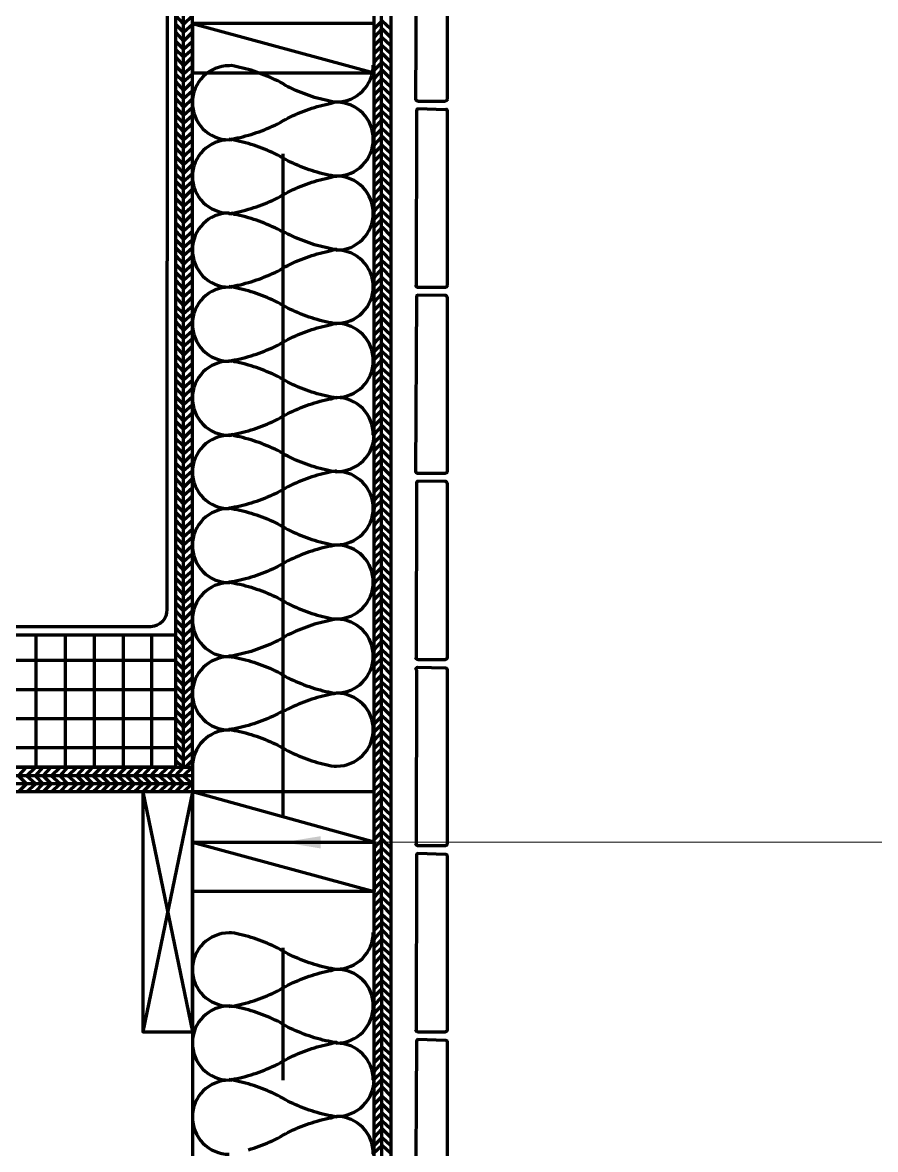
# Model space of a CAD drawing. Extents: x 3 to 185, y 0 to 385.
# Drawn here: x 80.25 to 106.03, y 243.85 to 277.92 of the extents above; entities that cross this region are included whole.
import ezdxf

# ---------------------------------------------------------------- set-up
doc = ezdxf.new("R2010")
doc.units = 0
doc.header["$MEASUREMENT"] = 0
for name, color, linetype, lineweight in [('Dt-Iden', 3, 'Continuous', 20), ('Dt-Line 1', 9, 'Continuous', 0), ('Dt-Line 3', 7, 'Continuous', 15), ('Dt-Text', 121, 'Continuous', 20)]:
    doc.layers.add(name, color=color, linetype=linetype, lineweight=lineweight)
doc.styles.get("Standard").update_dxf_attribs({"font": 'Arial.ttf'})
doc.dimstyles.new('1 Inch', dxfattribs={"dimtxt": 1.09375, "dimasz": 1.125, "dimexe": 1.125, "dimexo": 0.5625, "dimgap": 0.84375, "dimtad": 1, "dimdec": 4, "dimzin": 3, "dimdsep": 46, "dimlunit": 4, "dimtxsty": 'Standard', "dimblk": 'ARCHTICK', "dimcen": 0.5625, "dimdle": 1.125, "dimclrd": 253, "dimclre": 253, "dimclrt": 256, "dimadec": 0, "dimazin": 0, "dimtfac": 0.6, "dimtdec": 4, "dimtix": 1, "dimtmove": 2, "dimatfit": 0, "dimfxl": 1, "dimfrac": 1, "dimtolj": 1, "dimtzin": 0, "dimlwd": 9, "dimlwe": 9, "dimarcsym": 0})

# ---------------------------------------------------------------- blocks, each defined once
blk = doc.blocks.new('_ArchTick')
at = {"color": 0, "linetype": 'ByBlock', "const_width": 0.15}
blk.add_lwpolyline([(-0.5, -0.5), (0.5, 0.5)], dxfattribs=at)

msp = doc.modelspace()

# ---------------------------------------------------------------- linework, layer by layer
at = {"layer": 'Dt-Iden', "linetype": 'Continuous', "lineweight": 211}
for p, q in [((88.135, 253.94667), (88.135, 273.94667)), ((88.135, 245.94667), (88.135, 249.94667))]:
    msp.add_line(p, q, dxfattribs=at)
at = {"layer": 'Dt-Line 1', "linetype": 'Continuous', "lineweight": 158}
for p, q in [((80.66833, 255.41336), (80.66833, 259.41336)), ((81.54833, 255.41336), (81.54833, 259.41336)), ((82.42833, 255.41336), (82.42833, 259.41336)), ((83.30833, 255.41336), (83.30833, 259.41336)), ((84.16167, 255.41336), (84.16167, 259.41336)), ((24.855, 258.64), (84.88167, 258.64)), ((24.855, 257.76), (84.88167, 257.76)), ((24.855, 256.88), (84.88167, 256.88)), ((24.855, 256), (84.88167, 256)), ((84.88167, 255.62667), (85.095, 255.41336)), ((85.38833, 255.62667), (85.175, 255.41336)), ((85.38833, 254.90667), (85.12167, 254.66667))]:
    msp.add_line(p, q, dxfattribs=at)
for points in [[(91.12167, 179.14667), (91.095, 323.14667), (90.855, 323.41336), (91.095, 323.65333)], [(84.88167, 254.66667), (85.12167, 254.90667), (84.88167, 255.14667), (85.12167, 255.41336), (85.12167, 323.14667), (84.88167, 323.38669), (103.38833, 323.41336), (103.38833, 323.36002)], [(84.88167, 278.13333), (85.12167, 277.86667), (85.38833, 278.13333)], [(84.88167, 277.86667), (85.12167, 277.62667), (85.38833, 277.86667)], [(90.88167, 277.73333), (91.12167, 277.97333), (91.38833, 277.73333)], [(90.88167, 277.46667), (91.12167, 277.73333), (91.38833, 277.46667)], [(84.88167, 277.62667), (85.12167, 277.36002), (85.38833, 277.62667)], [(84.88167, 277.36002), (85.12167, 277.12), (85.38833, 277.36002)], [(90.88167, 277.22667), (91.12167, 277.46667), (91.38833, 277.22667)], [(84.88167, 277.12), (85.12167, 276.88), (85.38833, 277.12)], [(90.88167, 276.98667), (91.12167, 277.22667), (91.38833, 276.98667)], [(90.88167, 276.72002), (91.12167, 276.98667), (91.38833, 276.72002)], [(84.88167, 276.88), (85.12167, 276.61333), (85.38833, 276.88)], [(90.88167, 276.48), (91.12167, 276.72002), (91.38833, 276.48)], [(84.88167, 276.61333), (85.12167, 276.37333), (85.38833, 276.61333)], [(84.88167, 276.37333), (85.12167, 276.13333), (85.38833, 276.37333)], [(90.88167, 276.21333), (91.12167, 276.48), (91.38833, 276.21333)], [(84.88167, 276.13333), (85.12167, 275.86667), (85.38833, 276.13333)], [(90.88167, 275.97333), (91.12167, 276.21333), (91.38833, 275.97333)], [(90.88167, 275.73333), (91.12167, 275.97333), (91.38833, 275.73333)], [(84.88167, 275.86667), (85.12167, 275.62667), (85.38833, 275.86667)], [(84.88167, 275.62667), (85.12167, 275.36002), (85.38833, 275.62667)], [(90.88167, 275.46667), (91.12167, 275.73333), (91.38833, 275.46667)], [(84.88167, 275.36002), (85.12167, 275.12), (85.38833, 275.36002)], [(90.88167, 275.22667), (91.12167, 275.46667), (91.38833, 275.22667)], [(84.88167, 275.12), (85.12167, 274.88), (85.38833, 275.12)], [(90.88167, 274.98667), (91.12167, 275.22667), (91.38833, 274.98667)], [(90.88167, 274.72002), (91.12167, 274.98667), (91.38833, 274.72002)], [(84.88167, 274.88), (85.12167, 274.61333), (85.38833, 274.88)], [(84.88167, 274.61333), (85.12167, 274.37333), (85.38833, 274.61333)], [(90.88167, 274.48), (91.12167, 274.72002), (91.38833, 274.48)], [(84.88167, 274.37333), (85.12167, 274.13333), (85.38833, 274.37333)], [(86.48578, 274.38226), (86.57118, 274.37679), (86.48531, 274.39114)], [(90.88167, 274.21333), (91.12167, 274.48), (91.38833, 274.21333)], [(84.88167, 274.13333), (85.12167, 273.86667), (85.38833, 274.13333)], [(90.88167, 273.97333), (91.12167, 274.21333), (91.38833, 273.97333)], [(90.88167, 273.73333), (91.12167, 273.97333), (91.38833, 273.73333)], [(84.88167, 273.86667), (85.12167, 273.62667), (85.38833, 273.86667)], [(84.88167, 273.62667), (85.12167, 273.36002), (85.38833, 273.62667)], [(90.88167, 273.46667), (91.12167, 273.73333), (91.38833, 273.46667)], [(84.88167, 273.36002), (85.12167, 273.12), (85.38833, 273.36002)], [(90.88167, 273.22667), (91.12167, 273.46667), (91.38833, 273.22667)], [(90.88167, 272.98667), (91.12167, 273.22667), (91.38833, 272.98667)], [(84.88167, 273.12), (85.12167, 272.88), (85.38833, 273.12)], [(84.88167, 272.88), (85.12167, 272.61333), (85.38833, 272.88)], [(90.88167, 272.72002), (91.12167, 272.98667), (91.38833, 272.72002)], [(84.88167, 272.61333), (85.12167, 272.37333), (85.38833, 272.61333)], [(90.88167, 272.48), (91.12167, 272.72002), (91.38833, 272.48)], [(84.88167, 272.37333), (85.12167, 272.13333), (85.38833, 272.37333)], [(90.88167, 272.21333), (91.12167, 272.48), (91.38833, 272.21333)], [(90.88167, 271.97333), (91.12167, 272.21333), (91.38833, 271.97333)], [(84.88167, 272.13333), (85.12167, 271.86667), (85.38833, 272.13333)], [(84.88167, 271.86667), (85.12167, 271.62667), (85.38833, 271.86667)], [(86.48578, 272.14226), (86.57118, 272.13679), (86.48531, 272.15114)], [(90.88167, 271.73333), (91.12167, 271.97333), (91.38833, 271.73333)], [(84.88167, 271.62667), (85.12167, 271.36002), (85.38833, 271.62667)], [(90.88167, 271.46667), (91.12167, 271.73333), (91.38833, 271.46667)], [(84.88167, 271.36002), (85.12167, 271.12), (85.38833, 271.36002)], [(90.88167, 271.22667), (91.12167, 271.46667), (91.38833, 271.22667)], [(90.88167, 270.98667), (91.12167, 271.22667), (91.38833, 270.98667)], [(84.88167, 271.12), (85.12167, 270.88), (85.38833, 271.12)], [(84.88167, 270.88), (85.12167, 270.61333), (85.38833, 270.88)], [(90.88167, 270.72002), (91.12167, 270.98667), (91.38833, 270.72002)], [(84.88167, 270.61333), (85.12167, 270.37333), (85.38833, 270.61333)], [(90.88167, 270.48), (91.12167, 270.72002), (91.38833, 270.48)], [(84.88167, 270.37333), (85.12167, 270.13333), (85.38833, 270.37333)], [(90.88167, 270.21333), (91.12167, 270.48), (91.38833, 270.21333)], [(90.88167, 269.97333), (91.12167, 270.21333), (91.38833, 269.97333)], [(84.88167, 270.13333), (85.12167, 269.86667), (85.38833, 270.13333)], [(84.88167, 269.86667), (85.12167, 269.62667), (85.38833, 269.86667)], [(86.48578, 269.92893), (86.57118, 269.92346), (86.48531, 269.93781)], [(90.88167, 269.73333), (91.12167, 269.97333), (91.38833, 269.73333)], [(84.88167, 269.62667), (85.12167, 269.36002), (85.38833, 269.62667)], [(90.88167, 269.46667), (91.12167, 269.73333), (91.38833, 269.46667)], [(84.88167, 269.36002), (85.12167, 269.12), (85.38833, 269.36002)], [(90.88167, 269.22667), (91.12167, 269.46667), (91.38833, 269.22667)], [(90.88167, 268.98667), (91.12167, 269.22667), (91.38833, 268.98667)], [(84.88167, 269.12), (85.12167, 268.88), (85.38833, 269.12)], [(84.88167, 268.88), (85.12167, 268.61333), (85.38833, 268.88)], [(90.88167, 268.72002), (91.12167, 268.98667), (91.38833, 268.72002)], [(84.88167, 268.61333), (85.12167, 268.37333), (85.38833, 268.61333)], [(90.88167, 268.48), (91.12167, 268.72002), (91.38833, 268.48)], [(90.88167, 268.21333), (91.12167, 268.48), (91.38833, 268.21333)], [(84.88167, 268.37333), (85.12167, 268.13333), (85.38833, 268.37333)], [(84.88167, 268.13333), (85.12167, 267.86667), (85.38833, 268.13333)], [(90.88167, 267.97333), (91.12167, 268.21333), (91.38833, 267.97333)], [(84.88167, 267.86667), (85.12167, 267.62667), (85.38833, 267.86667)], [(90.88167, 267.73333), (91.12167, 267.97333), (91.38833, 267.73333)], [(84.88167, 267.62667), (85.12167, 267.36002), (85.38833, 267.62667)], [(86.48578, 267.68893), (86.57118, 267.68346), (86.48531, 267.69781)], [(90.88167, 267.46667), (91.12167, 267.73333), (91.38833, 267.46667)], [(90.88167, 267.22667), (91.12167, 267.46667), (91.38833, 267.22667)], [(84.88167, 267.36002), (85.12167, 267.12), (85.38833, 267.36002)], [(84.88167, 267.12), (85.12167, 266.88), (85.38833, 267.12)], [(90.88167, 266.98667), (91.12167, 267.22667), (91.38833, 266.98667)], [(84.88167, 266.88), (85.12167, 266.61333), (85.38833, 266.88)], [(90.88167, 266.72002), (91.12167, 266.98667), (91.38833, 266.72002)], [(84.88167, 266.61333), (85.12167, 266.37333), (85.38833, 266.61333)], [(90.88167, 266.48), (91.12167, 266.72002), (91.38833, 266.48)], [(90.88167, 266.21333), (91.12167, 266.48), (91.38833, 266.21333)], [(84.88167, 266.37333), (85.12167, 266.13333), (85.38833, 266.37333)], [(84.88167, 266.13333), (85.12167, 265.86667), (85.38833, 266.13333)], [(90.88167, 265.97333), (91.12167, 266.21333), (91.38833, 265.97333)], [(84.88167, 265.86667), (85.12167, 265.62667), (85.38833, 265.86667)], [(90.88167, 265.73333), (91.12167, 265.97333), (91.38833, 265.73333)], [(84.88167, 265.62667), (85.12167, 265.36002), (85.38833, 265.62667)], [(86.48578, 265.44893), (86.57118, 265.44346), (86.48531, 265.45781)], [(90.88167, 265.22667), (91.12167, 265.46667), (91.38833, 265.22667)], [(84.88167, 265.36002), (85.12167, 265.12), (85.38833, 265.36002)], [(84.88167, 265.12), (85.12167, 264.88), (85.38833, 265.12)], [(90.88167, 264.98667), (91.12167, 265.22667), (91.38833, 264.98667)], [(84.88167, 264.88), (85.12167, 264.61333), (85.38833, 264.88)], [(90.88167, 264.72002), (91.12167, 264.98667), (91.38833, 264.72002)], [(90.88167, 264.48), (91.12167, 264.72002), (91.38833, 264.48)], [(84.88167, 264.61333), (85.12167, 264.37333), (85.38833, 264.61333)], [(84.88167, 264.37333), (85.12167, 264.13333), (85.38833, 264.37333)], [(90.88167, 264.21333), (91.12167, 264.48), (91.38833, 264.21333)], [(84.88167, 264.13333), (85.12167, 263.86667), (85.38833, 264.13333)], [(90.88167, 263.97333), (91.12167, 264.21333), (91.38833, 263.97333)], [(84.88167, 263.86667), (85.12167, 263.62667), (85.38833, 263.86667)], [(90.88167, 263.73333), (91.12167, 263.97333), (91.38833, 263.73333)], [(90.88167, 263.46667), (91.12167, 263.73333), (91.38833, 263.46667)], [(84.88167, 263.62667), (85.12167, 263.36002), (85.38833, 263.62667)], [(84.88167, 263.36002), (85.12167, 263.12), (85.38833, 263.36002)], [(84.88167, 263.12), (85.12167, 262.88), (85.38833, 263.12)], [(90.88167, 262.98667), (91.12167, 263.22667), (91.38833, 262.98667)], [(84.88167, 262.88), (85.12167, 262.61333), (85.38833, 262.88)], [(90.88167, 262.72002), (91.12167, 262.98667), (91.38833, 262.72002)], [(90.88167, 262.48), (91.12167, 262.72002), (91.38833, 262.48)], [(84.88167, 262.61333), (85.12167, 262.37333), (85.38833, 262.61333)], [(84.88167, 262.37333), (85.12167, 262.13333), (85.38833, 262.37333)], [(90.88167, 262.21333), (91.12167, 262.48), (91.38833, 262.21333)], [(90.88167, 261.97333), (91.12167, 262.21333), (91.38833, 261.97333)], [(90.88167, 261.73333), (91.12167, 261.97333), (91.38833, 261.73333)], [(84.88167, 261.86667), (85.12167, 261.62667), (85.38833, 261.86667)], [(90.88167, 261.46667), (91.12167, 261.73333), (91.38833, 261.46667)], [(84.88167, 261.62667), (85.12167, 261.36002), (85.38833, 261.62667)], [(84.88167, 261.36002), (85.12167, 261.12), (85.38833, 261.36002)], [(90.88167, 261.22667), (91.12167, 261.46667), (91.38833, 261.22667)], [(84.88167, 261.12), (85.12167, 260.88), (85.38833, 261.12)], [(90.88167, 260.96), (91.12167, 261.22667), (91.38833, 260.96)], [(90.88167, 260.72002), (91.12167, 260.96), (91.38833, 260.72002)], [(84.88167, 260.88), (85.12167, 260.61333), (85.38833, 260.88)], [(84.88167, 260.61333), (85.12167, 260.37333), (85.38833, 260.61333)], [(90.88167, 260.48), (91.12167, 260.72002), (91.38833, 260.48)], [(84.88167, 260.37333), (85.12167, 260.13333), (85.38833, 260.37333)], [(90.88167, 260.21333), (91.12167, 260.48), (91.38833, 260.21333)], [(84.88167, 260.13333), (85.12167, 259.86667), (85.38833, 260.13333)], [(90.88167, 259.97333), (91.12167, 260.21333), (91.38833, 259.97333)], [(90.88167, 259.73333), (91.12167, 259.97333), (91.38833, 259.73333)], [(84.88167, 259.62667), (85.12167, 259.36002), (85.38833, 259.62667)], [(90.88167, 259.46667), (91.12167, 259.73333), (91.38833, 259.46667)], [(84.88167, 259.36002), (85.12167, 259.12), (85.38833, 259.36002)], [(90.88167, 259.22667), (91.12167, 259.46667), (91.38833, 259.22667)], [(84.88167, 259.12), (85.12167, 258.88), (85.38833, 259.12)], [(90.88167, 258.96), (91.12167, 259.22667), (91.38833, 258.96)], [(90.88167, 258.72002), (91.12167, 258.96), (91.38833, 258.72002)], [(84.88167, 258.88), (85.12167, 258.61333), (85.38833, 258.88)], [(84.88167, 258.61333), (85.12167, 258.37333), (85.38833, 258.61333)], [(90.88167, 258.48), (91.12167, 258.72002), (91.38833, 258.48)], [(84.88167, 258.37333), (85.12167, 258.13333), (85.38833, 258.37333)], [(90.88167, 258.21333), (91.12167, 258.48), (91.38833, 258.21333)], [(84.88167, 258.13333), (85.12167, 257.86667), (85.38833, 258.13333)], [(90.88167, 257.97333), (91.12167, 258.21333), (91.38833, 257.97333)], [(90.88167, 257.73333), (91.12167, 257.97333), (91.38833, 257.73333)], [(84.88167, 257.86667), (85.12167, 257.62667), (85.38833, 257.86667)], [(90.88167, 257.46667), (91.12167, 257.73333), (91.38833, 257.46667)], [(84.88167, 257.36002), (85.12167, 257.12), (85.38833, 257.36002)], [(90.88167, 257.22667), (91.12167, 257.46667), (91.38833, 257.22667)], [(90.88167, 256.96), (91.12167, 257.22667), (91.38833, 256.96)], [(84.88167, 257.12), (85.12167, 256.88), (85.38833, 257.12)], [(84.88167, 256.88), (85.12167, 256.61333), (85.38833, 256.88)], [(90.88167, 256.72002), (91.12167, 256.96), (91.38833, 256.72002)], [(84.88167, 256.61333), (85.12167, 256.37333), (85.38833, 256.61333)], [(90.88167, 256.48), (91.12167, 256.72002), (91.38833, 256.48)], [(84.88167, 256.37333), (85.12167, 256.13333), (85.38833, 256.37333)], [(90.88167, 256.21333), (91.12167, 256.48), (91.38833, 256.21333)], [(90.88167, 255.97333), (91.12167, 256.21333), (91.38833, 255.97333)], [(84.88167, 256.13333), (85.12167, 255.86667), (85.38833, 256.13333)], [(84.88167, 255.86667), (85.12167, 255.62667), (85.38833, 255.86667)], [(90.88167, 255.73333), (91.12167, 255.97333), (91.38833, 255.73333)], [(90.88167, 255.46667), (91.12167, 255.73333), (91.38833, 255.46667)], [(80.135, 254.66667), (80.375, 254.90667), (80.135, 255.14667), (80.375, 255.41336)], [(80.375, 254.66667), (80.64167, 254.90667), (80.375, 255.14667), (80.64167, 255.41336), (80.64167, 255.41336)], [(80.64167, 254.66667), (80.88167, 254.90667), (80.64167, 255.14667), (80.88167, 255.41336)], [(80.88167, 254.66667), (81.12167, 254.90667), (80.88167, 255.14667), (81.12167, 255.41336)], [(81.12167, 254.66667), (81.38833, 254.90667), (81.12167, 255.14667), (81.38833, 255.41336), (81.38833, 255.41336)], [(81.38833, 254.66667), (81.62833, 254.90667), (81.38833, 255.14667), (81.62833, 255.41336)], [(81.62833, 254.66667), (81.895, 254.90667), (81.62833, 255.14667), (81.895, 255.41336)], [(81.895, 254.66667), (82.135, 254.90667), (81.895, 255.14667), (82.135, 255.41336)], [(82.135, 254.66667), (82.375, 254.90667), (82.135, 255.14667), (82.375, 255.41336)], [(82.375, 254.66667), (82.64167, 254.90667), (82.375, 255.14667), (82.64167, 255.41336)], [(82.64167, 254.66667), (82.88167, 254.90667), (82.64167, 255.14667), (82.88167, 255.41336)], [(82.88167, 254.66667), (83.12167, 254.90667), (82.88167, 255.14667), (83.12167, 255.41336), (83.12167, 255.41336)], [(83.12167, 254.66667), (83.38833, 254.90667), (83.12167, 255.14667), (83.38833, 255.41336)], [(83.38833, 254.66667), (83.62833, 254.90667), (83.38833, 255.14667), (83.62833, 255.41336)], [(83.62833, 254.66667), (83.895, 254.90667), (83.62833, 255.14667), (83.895, 255.41336)], [(83.895, 254.66667), (84.135, 254.90667), (83.895, 255.14667), (84.135, 255.41336)], [(84.135, 254.66667), (84.375, 254.90667), (84.135, 255.14667), (84.375, 255.41336)], [(84.375, 254.66667), (84.64167, 254.90667), (84.375, 255.14667), (84.64167, 255.41336)], [(84.64167, 254.66667), (84.88167, 254.90667), (84.64167, 255.14667), (84.88167, 255.41336), (84.88167, 255.41336)], [(90.88167, 255.22667), (91.12167, 255.46667), (91.38833, 255.22667)], [(90.88167, 254.96), (91.12167, 255.22667), (91.38833, 254.96)], [(85.38833, 255.14667), (24.855, 255.14667), (25.12167, 254.90667), (24.88167, 254.66667)], [(90.88167, 254.72002), (91.12167, 254.96), (91.38833, 254.72002)], [(90.88167, 254.48), (91.12167, 254.72002), (91.38833, 254.48)], [(90.88167, 254.21333), (91.12167, 254.48), (91.38833, 254.21333)], [(90.88167, 253.97333), (91.12167, 254.21333), (91.38833, 253.97333)], [(90.88167, 253.73333), (91.12167, 253.97333), (91.38833, 253.73333)], [(90.88167, 253.46667), (91.12167, 253.73333), (91.38833, 253.46667)], [(90.88167, 253.22667), (91.12167, 253.46667), (91.38833, 253.22667)], [(90.88167, 252.96), (91.12167, 253.22667), (91.38833, 252.96)], [(90.88167, 252.72002), (91.12167, 252.96), (91.38833, 252.72002)], [(90.88167, 252.48), (91.12167, 252.72002), (91.38833, 252.48)], [(90.88167, 252.21333), (91.12167, 252.48), (91.38833, 252.21333)], [(90.88167, 251.97333), (91.12167, 252.21333), (91.38833, 251.97333)], [(90.88167, 251.73333), (91.12167, 251.97333), (91.38833, 251.73333)], [(90.88167, 251.46667), (91.12167, 251.73333), (91.38833, 251.46667)], [(90.88167, 251.22667), (91.12167, 251.46667), (91.38833, 251.22667)], [(90.88167, 250.96), (91.12167, 251.22667), (91.38833, 250.96)], [(90.88167, 250.72002), (91.12167, 250.96), (91.38833, 250.72002)], [(90.88167, 250.48), (91.12167, 250.72002), (91.38833, 250.48)], [(90.88167, 250.21333), (91.12167, 250.48), (91.38833, 250.21333)], [(90.88167, 249.97333), (91.12167, 250.21333), (91.38833, 249.97333)], [(90.88167, 249.73333), (91.12167, 249.97333), (91.38833, 249.73333)], [(90.88167, 249.46667), (91.12167, 249.73333), (91.38833, 249.46667)], [(90.88167, 249.22667), (91.12167, 249.46667), (91.38833, 249.22667)], [(90.88167, 248.96), (91.12167, 249.22667), (91.38833, 248.96)], [(90.88167, 248.72002), (91.12167, 248.96), (91.38833, 248.72002)], [(90.88167, 248.48), (91.12167, 248.72002), (91.38833, 248.48)], [(86.48531, 248.20448), (86.57118, 248.19013), (86.65672, 248.17431), (86.57164, 248.18329), (86.48578, 248.16893)], [(90.88167, 247.97333), (91.12167, 248.21333), (91.38833, 247.97333)], [(90.88167, 247.73333), (91.12167, 247.97333), (91.38833, 247.73333)], [(90.88167, 247.46667), (91.12167, 247.73333), (91.38833, 247.46667)], [(90.88167, 247.22667), (91.12167, 247.46667), (91.38833, 247.22667)], [(90.88167, 246.96), (91.12167, 247.22667), (91.38833, 246.96)], [(90.88167, 246.72002), (91.12167, 246.96), (91.38833, 246.72002)], [(90.88167, 246.48), (91.12167, 246.72002), (91.38833, 246.48)], [(90.88167, 246.21333), (91.12167, 246.48), (91.38833, 246.21333)], [(86.48578, 245.9556), (86.57118, 245.95013), (86.48531, 245.96448)], [(90.88167, 245.73333), (91.12167, 245.97333), (91.38833, 245.73333)], [(90.88167, 245.46667), (91.12167, 245.73333), (91.38833, 245.46667)], [(90.88167, 245.22667), (91.12167, 245.46667), (91.38833, 245.22667)], [(90.88167, 244.96), (91.12167, 245.22667), (91.38833, 244.96)], [(90.88167, 244.72002), (91.12167, 244.96), (91.38833, 244.72002)], [(90.88167, 244.48), (91.12167, 244.72002), (91.38833, 244.48)], [(90.88167, 244.21333), (91.12167, 244.48), (91.38833, 244.21333)], [(90.88167, 243.97333), (91.12167, 244.21333), (91.38833, 243.97333)]]:
    msp.add_lwpolyline(points, dxfattribs=at)
for points in [[(89.75755, 264.32893), (89.67169, 264.34329), (89.58614, 264.35912), (89.50094, 264.3764), (89.41608, 264.39514), (89.3316, 264.41533), (89.24751, 264.43696), (89.16383, 264.46002), (89.08058, 264.48451), (88.99777, 264.51042), (88.91542, 264.53775), (88.83356, 264.56649), (88.7522, 264.59663), (88.67135, 264.62817), (88.59104, 264.6611), (88.51128, 264.69542), (88.4321, 264.73111), (88.35351, 264.76818), (88.27553, 264.80661), (88.19817, 264.8464), (88.12146, 264.89932), (88.04474, 264.94046), (87.96738, 264.98025), (87.88939, 265.01868), (87.81079, 265.05574), (87.7316, 265.09143), (87.65184, 265.12574), (87.57153, 265.15866), (87.49068, 265.1902), (87.40931, 265.22033), (87.32745, 265.24906), (87.2451, 265.27639), (87.16229, 265.30229), (87.07904, 265.32678), (86.99535, 265.34983), (86.91126, 265.37145), (86.82678, 265.39163), (86.74193, 265.41036), (86.65672, 265.42764), (86.57164, 265.46329), (86.65719, 265.47912), (86.7424, 265.4964), (86.82725, 265.51514), (86.91173, 265.53533), (86.99582, 265.55696), (87.0795, 265.58002), (87.16276, 265.60451), (87.24556, 265.63042), (87.32791, 265.65775), (87.40977, 265.68649), (87.49114, 265.71663), (87.57198, 265.74817), (87.65229, 265.7811), (87.73205, 265.81542), (87.81123, 265.85111), (87.88982, 265.88818), (87.96781, 265.92661), (88.04516, 265.9664), (88.12146, 266.01911), (88.19817, 266.06026), (88.27553, 266.10005), (88.35351, 266.13848), (88.4321, 266.17555), (88.51128, 266.21124), (88.59104, 266.24556), (88.67135, 266.27849), (88.7522, 266.31003), (88.83356, 266.34017), (88.91542, 266.36891), (88.99777, 266.39624), (89.08058, 266.42215), (89.16383, 266.44664), (89.24751, 266.46971), (89.3316, 266.49133), (89.41608, 266.51152), (89.50094, 266.53026), (89.58614, 266.54755), (89.67169, 266.58329), (89.75755, 266.57773), (89.67169, 266.58329), (89.58614, 266.59912), (89.50094, 266.6164), (89.41608, 266.63514), (89.3316, 266.65533), (89.24751, 266.67696), (89.16383, 266.70002), (89.08058, 266.72451), (88.99777, 266.75043), (88.91542, 266.77776), (88.83356, 266.8065), (88.7522, 266.83664), (88.67135, 266.86818), (88.59104, 266.90111), (88.51128, 266.93543), (88.4321, 266.97113), (88.35351, 267.0082), (88.27553, 267.04663), (88.19817, 267.08643), (88.12146, 267.13932), (88.04474, 267.18046), (87.96738, 267.22025), (87.88939, 267.25868), (87.81079, 267.29574), (87.7316, 267.33143), (87.65184, 267.36574), (87.57153, 267.39866), (87.49068, 267.4302), (87.40931, 267.46033), (87.32745, 267.48906), (87.2451, 267.51639), (87.16229, 267.54229), (87.07904, 267.56678), (86.99535, 267.58983), (86.91126, 267.61145), (86.82678, 267.63163), (86.74193, 267.65036), (86.65672, 267.66764), (86.57164, 267.70329), (86.65719, 267.71912), (86.7424, 267.7364), (86.82725, 267.75514), (86.91173, 267.77533), (86.99582, 267.79696), (87.0795, 267.82002), (87.16276, 267.84451), (87.24556, 267.87042), (87.32791, 267.89775), (87.40977, 267.92649), (87.49114, 267.95663), (87.57198, 267.98817), (87.65229, 268.0211), (87.73205, 268.05542), (87.81123, 268.09111), (87.88982, 268.12818), (87.96781, 268.16661), (88.04516, 268.2064), (88.12146, 268.25911), (88.19817, 268.30026), (88.27553, 268.34005), (88.35351, 268.37848), (88.4321, 268.41555), (88.51128, 268.45124), (88.59104, 268.48556), (88.67135, 268.51849), (88.7522, 268.55003), (88.83356, 268.58017), (88.91542, 268.60891), (88.99777, 268.63624), (89.08058, 268.66215), (89.16383, 268.68664), (89.24751, 268.70971), (89.3316, 268.73133), (89.41608, 268.75152), (89.50094, 268.77026), (89.58614, 268.78755), (89.67169, 268.82329), (89.75755, 268.81773), (89.67169, 268.82329), (89.58614, 268.83912), (89.50094, 268.8564), (89.41608, 268.87514), (89.3316, 268.89533), (89.24751, 268.91696), (89.16383, 268.94002), (89.08058, 268.96451), (88.99777, 268.99042), (88.91542, 269.01775), (88.83356, 269.04649), (88.7522, 269.07663), (88.67135, 269.10817), (88.59104, 269.1411), (88.51128, 269.17542), (88.4321, 269.21111), (88.35351, 269.24818), (88.27553, 269.28661), (88.19817, 269.3264), (88.12146, 269.37932), (88.04474, 269.42046), (87.96738, 269.46025), (87.88939, 269.49868), (87.81079, 269.53574), (87.7316, 269.57143), (87.65184, 269.60574), (87.57153, 269.63866), (87.49068, 269.6702), (87.40931, 269.70033), (87.32745, 269.72906), (87.2451, 269.75639), (87.16229, 269.78229), (87.07904, 269.80678), (86.99535, 269.82983), (86.91126, 269.85145), (86.82678, 269.87163), (86.74193, 269.89036), (86.65672, 269.90764), (86.57164, 269.94329), (86.65719, 269.95912), (86.7424, 269.9764), (86.82725, 269.99514), (86.91173, 270.01533), (86.99582, 270.03696), (87.0795, 270.06002), (87.16276, 270.08451), (87.24556, 270.11043), (87.32791, 270.13776), (87.40977, 270.1665), (87.49114, 270.19664), (87.57198, 270.22818), (87.65229, 270.26111), (87.73205, 270.29543), (87.81123, 270.33113), (87.88982, 270.3682), (87.96781, 270.40663), (88.04516, 270.44643), (88.12146, 270.49911), (88.19817, 270.54026), (88.27553, 270.58006), (88.35351, 270.61849), (88.4321, 270.65556), (88.51128, 270.69125), (88.59104, 270.72557), (88.67135, 270.7585), (88.7522, 270.79004), (88.83356, 270.82018), (88.91542, 270.84892), (88.99777, 270.87625), (89.08058, 270.90216), (89.16383, 270.92665), (89.24751, 270.94971), (89.3316, 270.97134), (89.41608, 270.99152), (89.50094, 271.01026), (89.58614, 271.02755), (89.67169, 271.06329), (89.75755, 271.05773), (89.67169, 271.06329), (89.58614, 271.07912), (89.50094, 271.0964), (89.41608, 271.11514), (89.3316, 271.13533), (89.24751, 271.15696), (89.16383, 271.18003), (89.08058, 271.20452), (88.99777, 271.23043), (88.91542, 271.25776), (88.83356, 271.2865), (88.7522, 271.31665), (88.67135, 271.34819), (88.59104, 271.38112), (88.51128, 271.41543), (88.4321, 271.45112), (88.35351, 271.48819), (88.27553, 271.52662), (88.19817, 271.56641), (88.12146, 271.59265), (88.04474, 271.6338), (87.96738, 271.67358), (87.88939, 271.71201), (87.81079, 271.74907), (87.7316, 271.78476), (87.65184, 271.81907), (87.57153, 271.852), (87.49068, 271.88353), (87.40931, 271.91367), (87.32745, 271.9424), (87.2451, 271.96972), (87.16229, 271.99563), (87.07904, 272.02011), (86.99535, 272.04316), (86.91126, 272.06478), (86.82678, 272.08496), (86.74193, 272.1037), (86.65672, 272.12097), (86.57164, 272.15662), (86.65719, 272.17245), (86.7424, 272.18974), (86.82725, 272.20848), (86.91173, 272.22866), (86.99582, 272.25029), (87.0795, 272.27335), (87.16276, 272.29784), (87.24556, 272.32376), (87.32791, 272.35109), (87.40977, 272.37982), (87.49114, 272.40997), (87.57198, 272.44151), (87.65229, 272.47444), (87.73205, 272.50875), (87.81123, 272.54445), (87.88982, 272.58151), (87.96781, 272.61995), (88.04516, 272.65974), (88.12146, 272.71245), (88.19817, 272.75359), (88.27553, 272.79338), (88.35351, 272.83182), (88.4321, 272.86888), (88.51128, 272.90458), (88.59104, 272.93889), (88.67135, 272.97182), (88.7522, 273.00336), (88.83356, 273.03351), (88.91542, 273.06224), (88.99777, 273.08957), (89.08058, 273.11549), (89.16383, 273.13998), (89.24751, 273.16304), (89.3316, 273.18467), (89.41608, 273.20485), (89.50094, 273.22359), (89.58614, 273.24088), (89.67169, 273.27662), (89.75755, 273.27107), (89.67169, 273.27662), (89.58614, 273.29245), (89.50094, 273.30974), (89.41608, 273.32848), (89.3316, 273.34866), (89.24751, 273.37029), (89.16383, 273.39335), (89.08058, 273.41784), (88.99777, 273.44376), (88.91542, 273.47109), (88.83356, 273.49983), (88.7522, 273.52997), (88.67135, 273.56151), (88.59104, 273.59445), (88.51128, 273.62876), (88.4321, 273.66446), (88.35351, 273.70153), (88.27553, 273.73997), (88.19817, 273.77976), (88.12146, 273.83268), (88.04474, 273.87382), (87.96738, 273.9136), (87.88939, 273.95203), (87.81079, 273.98909), (87.7316, 274.02477), (87.65184, 274.05908), (87.57153, 274.092), (87.49068, 274.12353), (87.40931, 274.15367), (87.32745, 274.1824), (87.2451, 274.20972), (87.16229, 274.23563), (87.07904, 274.26011), (86.99535, 274.28317), (86.91126, 274.30479), (86.82678, 274.32496), (86.74193, 274.3437), (86.65672, 274.36097), (86.57164, 274.39662), (86.65719, 274.41245), (86.7424, 274.42974), (86.82725, 274.44848), (86.91173, 274.46867), (86.99582, 274.49029), (87.0795, 274.51336), (87.16276, 274.53785), (87.24556, 274.56377), (87.32791, 274.5911), (87.40977, 274.61984), (87.49114, 274.64998), (87.57198, 274.68152), (87.65229, 274.71445), (87.73205, 274.74876), (87.81123, 274.78446), (87.88982, 274.82152), (87.96781, 274.85995), (88.04516, 274.89974), (88.12146, 274.95247), (88.19817, 274.99361), (88.27553, 275.0334), (88.35351, 275.07183), (88.4321, 275.1089), (88.51128, 275.14459), (88.59104, 275.1789), (88.67135, 275.21183), (88.7522, 275.24337), (88.83356, 275.27351), (88.91542, 275.30225), (88.99777, 275.32958), (89.08058, 275.35549), (89.16383, 275.37998), (89.24751, 275.40304), (89.3316, 275.42467), (89.41608, 275.44485), (89.50094, 275.46359), (89.58614, 275.48088), (89.67169, 275.51662), (89.74833, 275.52, 0.41421546), (90.855, 276.62667)], [(90.88167, 265.46667), (90.855, 265.45333, 0.41421546), (89.74833, 266.58667, 0.41421941), (90.855, 267.69336, 0.4142115), (89.74833, 268.82667, 0.41421546), (90.855, 269.93333, 0.41421546), (89.74833, 271.04, 0.41421546), (90.855, 272.14667, 0.41421546), (89.74833, 273.28, 0.41421941), (90.855, 274.38669, 0.4142115), (89.75755, 275.51107), (89.67169, 275.51662), (89.58614, 275.53245), (89.50094, 275.54974), (89.41608, 275.56848), (89.3316, 275.58866), (89.24751, 275.61029), (89.16383, 275.63335), (89.08058, 275.65784), (88.99777, 275.68376), (88.91542, 275.71109), (88.83356, 275.73982), (88.7522, 275.76997), (88.67135, 275.80151), (88.59104, 275.83444), (88.51128, 275.86875), (88.4321, 275.90445), (88.35351, 275.94151), (88.27553, 275.97995), (88.19817, 276.01974), (88.12146, 276.07265), (88.04474, 276.1138), (87.96738, 276.15358), (87.88939, 276.19201), (87.81079, 276.22907), (87.7316, 276.26476), (87.65184, 276.29907), (87.57153, 276.332), (87.49068, 276.36353), (87.40931, 276.39367), (87.32745, 276.4224), (87.2451, 276.44972), (87.16229, 276.47563), (87.07904, 276.50011), (86.99535, 276.52316), (86.91126, 276.54478), (86.82678, 276.56496), (86.74193, 276.5837), (86.65672, 276.60097), (86.57118, 276.61679), (86.495, 276.61333, 0.41421546), (85.38833, 275.50667, 0.41421546), (86.495, 274.37333, 0.41421546), (85.38833, 273.26667, 0.41421546), (86.495, 272.16, 0.4142115), (85.38833, 271.05336, 0.41421941), (86.495, 269.92, 0.41421546), (85.38833, 268.81333, 0.41421546), (86.495, 267.68, 0.41421546), (85.38833, 266.57333, 0.41421546), (86.495, 265.44, 0.41421546), (85.38833, 264.33333, 0.41421546), (86.495, 263.22667, 0.41421546), (85.38833, 262.12)], [(91.38833, 263.22667), (91.12167, 263.46667), (90.855, 263.24, 0.41421546), (89.74833, 264.34667, 0.41421545), (90.88167, 265.46667), (91.12167, 265.73333), (91.38833, 265.46667)], [(89.75755, 264.3644), (89.67169, 264.35004), (89.58614, 264.33421), (89.50094, 264.31693), (89.41608, 264.29819), (89.3316, 264.278), (89.24751, 264.25638), (89.16383, 264.23332), (89.08058, 264.20883), (88.99777, 264.18292), (88.91542, 264.15559), (88.83356, 264.12685), (88.7522, 264.09671), (88.67135, 264.06517), (88.59104, 264.03224), (88.51128, 263.99792), (88.4321, 263.96223), (88.35351, 263.92516), (88.27553, 263.88672), (88.19817, 263.84693), (88.12187, 263.79424), (88.04516, 263.75309), (87.96781, 263.7133), (87.88982, 263.67486), (87.81123, 263.63779), (87.73205, 263.6021), (87.65229, 263.56778), (87.57198, 263.53485), (87.49114, 263.50331), (87.40977, 263.47316), (87.32791, 263.44442), (87.24556, 263.41709), (87.16276, 263.39118), (87.0795, 263.36669), (86.99582, 263.34362), (86.91173, 263.322), (86.82725, 263.30181), (86.7424, 263.28307), (86.65719, 263.26578), (86.57164, 263.24996), (86.48531, 263.24448), (86.57118, 263.23013), (86.65672, 263.21431), (86.74193, 263.19703), (86.82678, 263.1783), (86.91126, 263.15812), (86.99535, 263.1365), (87.07904, 263.11344), (87.16229, 263.08896), (87.2451, 263.06305), (87.32745, 263.03573), (87.40931, 263.007), (87.49068, 262.97686), (87.57153, 262.94533), (87.65184, 262.9124), (87.7316, 262.87809), (87.81079, 262.84241), (87.88939, 262.80534), (87.96738, 262.76692), (88.04474, 262.72713), (88.12146, 262.67422), (88.19817, 262.63307), (88.27553, 262.59328), (88.35351, 262.55485), (88.4321, 262.51778), (88.51128, 262.48209), (88.59104, 262.44777), (88.67135, 262.41484), (88.7522, 262.3833), (88.83356, 262.35316), (88.91542, 262.32442), (88.99777, 262.29709), (89.08058, 262.27118), (89.16383, 262.24669), (89.24751, 262.22362), (89.3316, 262.202), (89.41608, 262.18181), (89.50094, 262.16307), (89.58614, 262.14578), (89.67169, 262.12996), (89.74833, 262.13333, 0.41421546), (90.855, 263.24), (90.88167, 263.22667)], [(84.88167, 262.13333), (85.12167, 261.86667), (85.38833, 262.12, 0.41421546), (86.495, 260.98667, 0.41421546), (85.38833, 259.86667), (85.12167, 259.62667), (84.88167, 259.86667)], [(85.38833, 259.88, 0.41420663), (86.495, 258.74669, 0.41421058), (85.38833, 257.64)], [(84.88167, 257.62667), (85.12167, 257.36002), (85.38833, 257.64, 0.41421546), (86.495, 256.53333, 0.41421546), (85.38833, 255.41336), (85.12167, 255.14667), (85.38833, 254.90667), (24.855, 254.90667), (24.855, 254.85333)], [(91.38833, 248.21333), (91.12167, 248.48), (90.855, 248.2, 0.41421546), (89.75755, 249.29773), (89.67169, 249.30329), (89.58614, 249.31912), (89.50094, 249.3364), (89.41608, 249.35514), (89.3316, 249.37533), (89.24751, 249.39696), (89.16383, 249.42002), (89.08058, 249.44451), (88.99777, 249.47042), (88.91542, 249.49775), (88.83356, 249.52649), (88.7522, 249.55663), (88.67135, 249.58817), (88.59104, 249.6211), (88.51128, 249.65542), (88.4321, 249.69111), (88.35351, 249.72818), (88.27553, 249.76661), (88.19817, 249.8064), (88.12146, 249.85935), (88.04474, 249.90049), (87.96738, 249.94027), (87.88939, 249.97869), (87.81079, 250.01575), (87.7316, 250.05144), (87.65184, 250.08575), (87.57153, 250.11867), (87.49068, 250.1502), (87.40931, 250.18034), (87.32745, 250.20907), (87.2451, 250.23639), (87.16229, 250.26229), (87.07904, 250.28678), (86.99535, 250.30983), (86.91126, 250.33145), (86.82678, 250.35163), (86.74193, 250.37036), (86.65672, 250.38764), (86.57118, 250.40346), (86.495, 250.4, 0.41421546), (85.38833, 249.29333, 0.41421546), (86.495, 248.18666, 0.41421151), (85.38833, 247.08002, 0.41421941), (86.495, 245.94667, 0.41421546), (85.38833, 244.84, 0.41421546), (86.495, 243.70667, 0.41421546)], [(87.0795, 243.84669), (87.16276, 243.87118), (87.24556, 243.8971), (87.32791, 243.92443), (87.40977, 243.95317), (87.49114, 243.98331), (87.57198, 244.01485), (87.65229, 244.04778), (87.73205, 244.0821), (87.81123, 244.11779), (87.88982, 244.15486), (87.96781, 244.19329), (88.04516, 244.23308), (88.12146, 244.28581), (88.19817, 244.32695), (88.27553, 244.36674), (88.35351, 244.40517), (88.4321, 244.44223), (88.51128, 244.47792), (88.59104, 244.51223), (88.67135, 244.54516), (88.7522, 244.5767), (88.83356, 244.60684), (88.91542, 244.63558), (88.99777, 244.66291), (89.08058, 244.68882), (89.16383, 244.71331), (89.24751, 244.73637), (89.3316, 244.758), (89.41608, 244.77819), (89.50094, 244.79693), (89.58614, 244.81421), (89.67169, 244.84996), (89.75755, 244.8444), (89.67169, 244.84996), (89.58614, 244.86578), (89.50094, 244.88307), (89.41608, 244.90181), (89.3316, 244.922), (89.24751, 244.94362), (89.16383, 244.96669), (89.08058, 244.99118), (88.99777, 245.01709), (88.91542, 245.04442), (88.83356, 245.07316), (88.7522, 245.1033), (88.67135, 245.13484), (88.59104, 245.16777), (88.51128, 245.20209), (88.4321, 245.23778), (88.35351, 245.27485), (88.27553, 245.31328), (88.19817, 245.35307), (88.12146, 245.40599), (88.04474, 245.44713), (87.96738, 245.48692), (87.88939, 245.52534), (87.81079, 245.56241), (87.7316, 245.59809), (87.65184, 245.6324), (87.57153, 245.66533), (87.49068, 245.69686), (87.40931, 245.727), (87.32745, 245.75573), (87.2451, 245.78305), (87.16229, 245.80896), (87.07904, 245.83344), (86.99535, 245.8565), (86.91126, 245.87812), (86.82678, 245.8983), (86.74193, 245.91703), (86.65672, 245.93431), (86.57164, 245.96996), (86.65719, 245.98578), (86.7424, 246.00307), (86.82725, 246.02181), (86.91173, 246.042), (86.99582, 246.06362), (87.0795, 246.08669), (87.16276, 246.11118), (87.24556, 246.13709), (87.32791, 246.16442), (87.40977, 246.19316), (87.49114, 246.2233), (87.57198, 246.25484), (87.65229, 246.28777), (87.73205, 246.32209), (87.81123, 246.35778), (87.88982, 246.39485), (87.96781, 246.43328), (88.04516, 246.47307), (88.12146, 246.52578), (88.19817, 246.56693), (88.27553, 246.60672), (88.35351, 246.64515), (88.4321, 246.68222), (88.51128, 246.71791), (88.59104, 246.75223), (88.67135, 246.78516), (88.7522, 246.8167), (88.83356, 246.84684), (88.91542, 246.87558), (88.99777, 246.90291), (89.08058, 246.92882), (89.16383, 246.95331), (89.24751, 246.97637), (89.3316, 246.998), (89.41608, 247.01819), (89.50094, 247.03693), (89.58614, 247.05421), (89.67169, 247.08996), (89.75755, 247.0844), (89.67169, 247.08996), (89.58614, 247.10578), (89.50094, 247.12307), (89.41608, 247.14181), (89.3316, 247.162), (89.24751, 247.18363), (89.16383, 247.20669), (89.08058, 247.23118), (88.99777, 247.2571), (88.91542, 247.28443), (88.83356, 247.31317), (88.7522, 247.34331), (88.67135, 247.37485), (88.59104, 247.40778), (88.51128, 247.4421), (88.4321, 247.47779), (88.35351, 247.51486), (88.27553, 247.55329), (88.19817, 247.59308), (88.12146, 247.64599), (88.04474, 247.68713), (87.96738, 247.72692), (87.88939, 247.76534), (87.81079, 247.80241), (87.7316, 247.83809), (87.65184, 247.8724), (87.57153, 247.90533), (87.49068, 247.93686), (87.40931, 247.967), (87.32745, 247.99573), (87.2451, 248.02305), (87.16229, 248.04896), (87.07904, 248.07344), (86.99535, 248.0965), (86.91126, 248.11812), (86.82678, 248.1383), (86.74193, 248.15703), (86.65719, 248.19912), (86.7424, 248.2164), (86.82725, 248.23514), (86.91173, 248.25533), (86.99582, 248.27696), (87.0795, 248.30002), (87.16276, 248.32451), (87.24556, 248.35042), (87.32791, 248.37775), (87.40977, 248.40649), (87.49114, 248.43663), (87.57198, 248.46817), (87.65229, 248.5011), (87.73205, 248.53542), (87.81123, 248.57111), (87.88982, 248.60818), (87.96781, 248.64661), (88.04516, 248.6864), (88.12146, 248.73911), (88.19817, 248.78026), (88.27553, 248.82005), (88.35351, 248.85848), (88.4321, 248.89555), (88.51128, 248.93124), (88.59104, 248.96556), (88.67135, 248.99849), (88.7522, 249.03003), (88.83356, 249.06017), (88.91542, 249.08891), (88.99777, 249.11624), (89.08058, 249.14215), (89.16383, 249.16664), (89.24751, 249.18971), (89.3316, 249.21133), (89.41608, 249.23152), (89.50094, 249.25026), (89.58614, 249.26755), (89.67169, 249.30329), (89.74833, 249.30667, 0.41421941), (90.855, 250.41336)], [(90.88167, 245.97333), (90.855, 245.96, 0.41421546), (89.74833, 247.06667, 0.41421546), (90.855, 248.2), (90.88167, 248.21333)], [(91.38833, 243.73333), (91.12167, 243.97333), (90.855, 243.72002, 0.4142115), (89.74833, 244.85333, 0.41421546), (90.88167, 245.97333), (91.12167, 246.21333), (91.38833, 245.97333)]]:
    msp.add_lwpolyline(points, format="xyb", dxfattribs=at)
for points in [[(90.855, 261, 0.41421546), (89.75755, 262.1244), (89.67169, 262.11004), (89.58614, 262.09421), (89.50094, 262.07693), (89.41608, 262.05819), (89.3316, 262.038), (89.24751, 262.01637), (89.16383, 261.99331), (89.08058, 261.96882), (88.99777, 261.94291), (88.91542, 261.91558), (88.83356, 261.88684), (88.7522, 261.8567), (88.67135, 261.82516), (88.59104, 261.79223), (88.51128, 261.75791), (88.4321, 261.72222), (88.35351, 261.68515), (88.27553, 261.64672), (88.19817, 261.60693), (88.12187, 261.55422), (88.04516, 261.51307), (87.96781, 261.47328), (87.88982, 261.43485), (87.81123, 261.39778), (87.73205, 261.36209), (87.65229, 261.32777), (87.57198, 261.29484), (87.49114, 261.2633), (87.40977, 261.23316), (87.32791, 261.20442), (87.24556, 261.17709), (87.16276, 261.15118), (87.0795, 261.12669), (86.99582, 261.10362), (86.91173, 261.082), (86.82725, 261.06181), (86.7424, 261.04307), (86.65719, 261.02578), (86.57164, 261.00996), (86.48531, 261.0045), (86.57118, 260.99015), (86.65672, 260.97433), (86.74193, 260.95704), (86.82678, 260.93831), (86.91126, 260.91813), (86.99535, 260.89651), (87.07904, 260.87345), (87.16229, 260.84896), (87.2451, 260.82306), (87.32745, 260.79573), (87.40931, 260.767), (87.49068, 260.73686), (87.57153, 260.70533), (87.65184, 260.6724), (87.7316, 260.63809), (87.81079, 260.60241), (87.88939, 260.56534), (87.96738, 260.52692), (88.04474, 260.48713), (88.12146, 260.43424), (88.19817, 260.39309), (88.27553, 260.3533), (88.35351, 260.31486), (88.4321, 260.27779), (88.51128, 260.2421), (88.59104, 260.20778), (88.67135, 260.17485), (88.7522, 260.14331), (88.83356, 260.11316), (88.91542, 260.08443), (88.99777, 260.0571), (89.08058, 260.03118), (89.16383, 260.00669), (89.24751, 259.98363), (89.3316, 259.96201), (89.41608, 259.94182), (89.50094, 259.92309), (89.58614, 259.9058), (89.67169, 259.88998), (89.74833, 259.89333, 0.41421546)], [(90.855, 258.76, 0.41421546), (89.75755, 259.8844), (89.67169, 259.87004), (89.58614, 259.85422), (89.50094, 259.83694), (89.41608, 259.8182), (89.3316, 259.79801), (89.24751, 259.77639), (89.16383, 259.75332), (89.08058, 259.72883), (88.99777, 259.70292), (88.91542, 259.67559), (88.83356, 259.64685), (88.7522, 259.6167), (88.67135, 259.58516), (88.59104, 259.55223), (88.51128, 259.51791), (88.4321, 259.48222), (88.35351, 259.44515), (88.27553, 259.40672), (88.19817, 259.36693), (88.12187, 259.31422), (88.04516, 259.27307), (87.96781, 259.23328), (87.88982, 259.19485), (87.81123, 259.15778), (87.73205, 259.12209), (87.65229, 259.08777), (87.57198, 259.05484), (87.49114, 259.0233), (87.40977, 258.99316), (87.32791, 258.96442), (87.24556, 258.93709), (87.16276, 258.91118), (87.0795, 258.88669), (86.99582, 258.86362), (86.91173, 258.842), (86.82725, 258.82181), (86.7424, 258.80307), (86.65719, 258.78578), (86.57164, 258.76996), (86.48531, 258.76448), (86.57118, 258.75013), (86.65672, 258.73431), (86.74193, 258.71703), (86.82678, 258.6983), (86.91126, 258.67812), (86.99535, 258.6565), (87.07904, 258.63344), (87.16229, 258.60896), (87.2451, 258.58305), (87.32745, 258.55573), (87.40931, 258.527), (87.49068, 258.49686), (87.57153, 258.46533), (87.65184, 258.4324), (87.7316, 258.39809), (87.81079, 258.36241), (87.88939, 258.32534), (87.96738, 258.28692), (88.04474, 258.24713), (88.12146, 258.19422), (88.19817, 258.15307), (88.27553, 258.11328), (88.35351, 258.07485), (88.4321, 258.03778), (88.51128, 258.00209), (88.59104, 257.96777), (88.67135, 257.93484), (88.7522, 257.9033), (88.83356, 257.87316), (88.91542, 257.84442), (88.99777, 257.81709), (89.08058, 257.79118), (89.16383, 257.76669), (89.24751, 257.74362), (89.3316, 257.722), (89.41608, 257.70181), (89.50094, 257.68307), (89.58614, 257.66578), (89.67169, 257.64996), (89.74833, 257.65333, 0.41421546)], [(90.855, 256.54667, 0.41421546), (89.75755, 257.6444), (89.67169, 257.63004), (89.58614, 257.61421), (89.50094, 257.59693), (89.41608, 257.57819), (89.3316, 257.558), (89.24751, 257.53637), (89.16383, 257.51331), (89.08058, 257.48882), (88.99777, 257.46291), (88.91542, 257.43558), (88.83356, 257.40684), (88.7522, 257.3767), (88.67135, 257.34516), (88.59104, 257.31223), (88.51128, 257.27791), (88.4321, 257.24222), (88.35351, 257.20515), (88.27553, 257.16672), (88.19817, 257.12693), (88.12187, 257.10091), (88.04516, 257.05976), (87.96781, 257.01997), (87.88982, 256.98153), (87.81123, 256.94446), (87.73205, 256.90876), (87.65229, 256.87445), (87.57198, 256.84152), (87.49114, 256.80997), (87.40977, 256.77983), (87.32791, 256.75109), (87.24556, 256.72376), (87.16276, 256.69785), (87.0795, 256.67336), (86.99582, 256.6503), (86.91173, 256.62867), (86.82725, 256.60849), (86.7424, 256.58975), (86.65719, 256.57247), (86.57164, 256.55665), (86.48531, 256.55114), (86.57118, 256.53679), (86.65672, 256.52097), (86.74193, 256.5037), (86.82678, 256.48497), (86.91126, 256.46479), (86.99535, 256.44317), (87.07904, 256.42012), (87.16229, 256.39563), (87.2451, 256.36973), (87.32745, 256.34241), (87.40931, 256.31368), (87.49068, 256.28354), (87.57153, 256.25201), (87.65184, 256.21908), (87.7316, 256.18477), (87.81079, 256.14908), (87.88939, 256.11202), (87.96738, 256.07359), (88.04474, 256.0338), (88.12146, 255.98088), (88.19817, 255.93974), (88.27553, 255.89995), (88.35351, 255.86151), (88.4321, 255.82445), (88.51128, 255.78875), (88.59104, 255.75444), (88.67135, 255.72151), (88.7522, 255.68997), (88.83356, 255.65982), (88.91542, 255.63109), (88.99777, 255.60376), (89.08058, 255.57784), (89.16383, 255.55335), (89.24751, 255.53029), (89.3316, 255.50866), (89.41608, 255.48848), (89.50094, 255.46974), (89.58614, 255.45245), (89.67169, 255.43662), (89.74833, 255.44, 0.41420663)]]:
    msp.add_lwpolyline(points, format="xyb", close=True, dxfattribs=at)
for p in [(90.88167, 277.73333), (90.88167, 277.46667), (90.88167, 277.22667), (90.88167, 276.98667), (90.88167, 276.72002), (90.88167, 276.48), (90.88167, 276.21333), (90.88167, 275.97333), (90.88167, 275.73333), (90.88167, 275.46667), (90.88167, 275.22667), (90.88167, 274.98667), (90.88167, 274.72002), (90.88167, 274.48), (90.88167, 274.21333), (90.88167, 273.97333), (90.88167, 273.73333), (90.88167, 273.46667), (90.88167, 273.22667), (90.88167, 272.98667), (90.88167, 272.72002), (90.88167, 272.48), (90.88167, 272.21333), (90.88167, 271.97333), (90.88167, 271.73333), (90.88167, 271.46667), (90.88167, 271.22667), (90.88167, 270.98667), (90.88167, 270.72002), (90.88167, 270.48), (90.88167, 270.21333), (90.88167, 269.97333), (90.88167, 269.73333), (90.88167, 269.46667), (90.88167, 269.22667), (90.88167, 268.98667), (90.88167, 268.72002), (90.88167, 268.48), (90.88167, 268.21333), (90.88167, 267.97333), (90.88167, 267.73333), (90.88167, 267.46667), (90.88167, 267.22667), (90.88167, 266.98667), (90.88167, 266.72002), (90.88167, 266.48), (90.88167, 266.21333), (90.88167, 265.97333), (90.88167, 265.73333), (90.88167, 265.46667), (90.88167, 265.22667), (90.88167, 264.98667), (90.88167, 264.72002), (90.88167, 264.48), (90.88167, 264.21333), (90.88167, 263.97333), (90.88167, 263.73333), (90.88167, 263.46667), (90.88167, 263.22667), (90.88167, 262.98667), (90.88167, 262.72002), (90.88167, 262.48), (90.88167, 262.21333), (90.88167, 261.97333), (90.88167, 261.73333), (90.88167, 261.46667), (90.88167, 261.22667), (90.88167, 260.96), (90.88167, 260.72002), (90.88167, 260.48), (90.88167, 260.21333), (90.88167, 259.97333), (90.88167, 259.73333), (90.88167, 259.46667), (90.88167, 259.22667), (90.88167, 258.96), (90.88167, 258.72002), (90.88167, 258.48), (90.88167, 258.21333), (90.88167, 257.97333), (90.88167, 257.73333), (90.88167, 257.46667), (90.88167, 257.22667), (90.88167, 256.96), (90.88167, 256.72002), (90.88167, 256.48), (90.88167, 256.21333), (90.88167, 255.97333), (90.88167, 255.73333), (80.64167, 255.41336), (81.38833, 255.41336), (83.12167, 255.41336), (84.88167, 255.41336), (90.88167, 255.46667), (90.88167, 255.22667), (85.38833, 255.14667), (90.88167, 254.96), (90.88167, 254.72002), (90.88167, 254.48), (90.88167, 254.21333), (90.88167, 253.97333), (90.88167, 253.73333), (90.88167, 253.46667), (90.88167, 253.22667), (90.88167, 252.96), (90.88167, 252.72002), (90.88167, 252.48), (90.88167, 252.21333), (90.88167, 251.97333), (90.88167, 251.73333), (90.88167, 251.46667), (90.88167, 251.22667), (90.88167, 250.96), (90.88167, 250.72002), (90.88167, 250.48), (90.88167, 250.21333), (90.88167, 249.97333), (90.88167, 249.73333), (90.88167, 249.46667), (90.88167, 249.22667), (90.88167, 248.96), (90.88167, 248.72002), (90.88167, 248.48), (90.88167, 248.21333), (90.88167, 247.97333), (90.88167, 247.73333), (90.88167, 247.46667), (90.88167, 247.22667), (90.88167, 246.96), (90.88167, 246.72002), (90.88167, 246.48), (90.88167, 246.21333), (90.88167, 245.97333), (90.88167, 245.73333), (90.88167, 245.46667), (90.88167, 245.22667), (90.88167, 244.96), (90.88167, 244.72002), (90.88167, 244.48), (90.88167, 244.21333), (90.88167, 243.97333)]:
    msp.add_point(p, dxfattribs=at)
at = {"layer": 'Dt-Line 3', "linetype": 'Continuous', "lineweight": 70}
for p, q in [((85.38833, 277.89333), (90.88167, 276.4)), ((83.895, 254.66667), (85.38833, 247.41336)), ((85.38833, 253.14667), (90.88167, 251.65333))]:
    msp.add_line(p, q, dxfattribs=at)
at = {"layer": 'Dt-Line 3', "linetype": 'Continuous', "lineweight": 140}
for p, q in [((24.855, 255.41336), (85.38833, 255.41336)), ((85.38833, 254.66667), (85.38833, 179.81333))]:
    msp.add_line(p, q, dxfattribs=at)
msp.add_lwpolyline([(105.12167, 321.6), (105.09515, 323.96, 0.24594806), (105.04334, 324.05865, 0.24602659), (104.93501, 324.08002), (104.48167, 323.92), (85.10833, 323.92, 0.41419447), (84.64167, 323.41336), (84.615, 260.17333, -0.41419447), (84.135, 259.65333), (24.855, 259.65333)], format="xyb", dxfattribs=at)
at = {"layer": 'Dt-Line 3', "linetype": 'Continuous', "lineweight": 211}
for points in [[(84.88167, 255.41336), (85.38833, 255.41336), (85.38833, 323.14667), (84.88167, 323.14667)], [(85.38833, 276.4), (90.88167, 276.4), (90.88167, 277.89333), (85.38833, 277.89333)], [(85.38833, 247.41336), (85.38833, 254.66667), (83.895, 254.66667), (83.895, 247.41336)], [(85.38833, 253.14667), (90.88167, 253.14667), (90.88167, 251.65333), (85.38833, 251.65333), (85.38833, 253.14667), (90.88167, 253.14667), (90.88167, 254.66667), (85.38833, 254.66667)]]:
    msp.add_lwpolyline(points, close=True, dxfattribs=at)
for points in [[(91.38833, 323.14667), (91.38833, 179.14667), (90.88167, 179.14667), (90.88167, 323.14667)], [(24.855, 259.41336), (84.88167, 259.41336), (84.88167, 255.41336), (24.855, 255.41336)], [(24.855, 255.41336), (85.38833, 255.41336), (85.38833, 254.66667), (24.855, 254.66667)]]:
    msp.add_lwpolyline(points, dxfattribs=at)
at = {"layer": 'Dt-Line 3', "linetype": 'Continuous', "lineweight": 158}
for points in [[(93.095, 275.6), (93.09413, 280.87748), (93.07548, 280.91381), (93.04167, 280.90667), (92.20167, 280.9331, 0.41425931), (92.16167, 280.85333), (92.13482, 275.61333, 0.41425702), (92.215, 275.54667), (93.02833, 275.54675, 0.41425816)], [(93.095, 269.97333), (93.09413, 275.25081), (93.07548, 275.28714), (93.04167, 275.28), (92.20167, 275.30653, 0.41425852), (92.16167, 275.22667), (92.14786, 269.9473), (92.18059, 269.9234), (92.215, 269.92), (93.02833, 269.91985, 0.41411191)], [(93.095, 253.09333), (93.09489, 258.36002, 0.41419313), (93.04167, 258.4), (92.1962, 258.42644), (92.16229, 258.41381), (92.1384, 258.38109), (92.16167, 258.34667), (92.14786, 253.06729), (92.18059, 253.0434), (92.215, 253.04), (93.02833, 253.03975, 0.41425663)], [(93.09499, 252.73333, 0.41440527), (93.04167, 252.77333), (92.20167, 252.79992, 0.41440462), (92.16167, 252.72002), (92.14786, 247.44063), (92.18059, 247.41675), (92.215, 247.41336), (93.03915, 247.41423), (93.07548, 247.43287), (93.095, 247.46667)], [(93.095, 241.84), (93.09495, 247.10667, 0.41425683), (93.04167, 247.14667), (92.20167, 247.1735, 0.41425682), (92.16167, 247.09333), (92.13499, 241.85333, 0.41425592), (92.215, 241.78667), (93.02833, 241.78702, 0.4142573)]]:
    msp.add_lwpolyline(points, format="xyb", close=True, dxfattribs=at)
for points in [[(93.02833, 275.30667), (93.08501, 275.27512), (93.05897, 275.29922), (93.09478, 275.24547)], [(92.20167, 269.92), (92.14499, 269.95156), (92.17103, 269.92744), (92.13522, 269.9812)], [(93.095, 264.36002), (93.06345, 264.30332), (93.08756, 264.32937), (93.0338, 264.29355)], [(92.20167, 258.66667), (92.14499, 258.69821), (92.17103, 258.67411), (92.13522, 258.72786)], [(93.095, 258.73333), (93.06345, 258.67665), (93.08756, 258.70269), (93.0338, 258.66689)], [(92.135, 258.36002), (92.16655, 258.41668), (92.14244, 258.39065), (92.1962, 258.42644)], [(92.20167, 253.04), (92.14499, 253.07155), (92.17103, 253.04744), (92.13522, 253.1012)], [(92.20167, 247.41336), (92.14499, 247.44489), (92.17103, 247.42079), (92.13522, 247.47453)], [(93.095, 247.48), (93.06345, 247.42334), (93.08756, 247.44937), (93.0338, 247.41358)]]:
    msp.add_lwpolyline(points, dxfattribs=at)
for points in [[(93.02833, 269.68), (93.05897, 269.67256), (93.095, 269.6), (93.05897, 269.67256), (92.20167, 269.68015, 0.41425682), (92.16167, 269.6), (92.13507, 264.36002, 0.41432324), (92.215, 264.29333), (93.03915, 264.2942), (93.07548, 264.31286), (93.095, 264.34667), (93.095, 269.6)], [(93.02833, 264.05336), (93.05897, 264.04591), (93.095, 263.97333), (93.05897, 264.04591), (92.20167, 264.05301, 0.414179), (92.16167, 263.97333), (92.14786, 258.69396), (92.18059, 258.67006), (92.215, 258.66667), (93.03915, 258.66754), (93.07548, 258.68619), (93.095, 258.72002), (93.095, 263.97333)]]:
    msp.add_lwpolyline(points, format="xyb", dxfattribs=at)
at = {"layer": 'Dt-Line 3', "linetype": 'Continuous', "lineweight": 70}
msp.add_lwpolyline([(90.88167, 253.14667), (85.38833, 254.66667), (83.895, 247.41336)], dxfattribs=at)

# ---------------------------------------------------------------- leaders
at = {"layer": 'Dt-Text', "annotation_type": 0, "has_hookline": 1, "hookline_direction": 0, "text_width": 26.62005}
msp.add_leader([(88.135, 253.13881), (107.07497, 253.13881)], dimstyle='1 Inch', override={"dimgap": 0.84375, "dimtad": 0}, dxfattribs=at)

doc.saveas('drawing.dxf')
